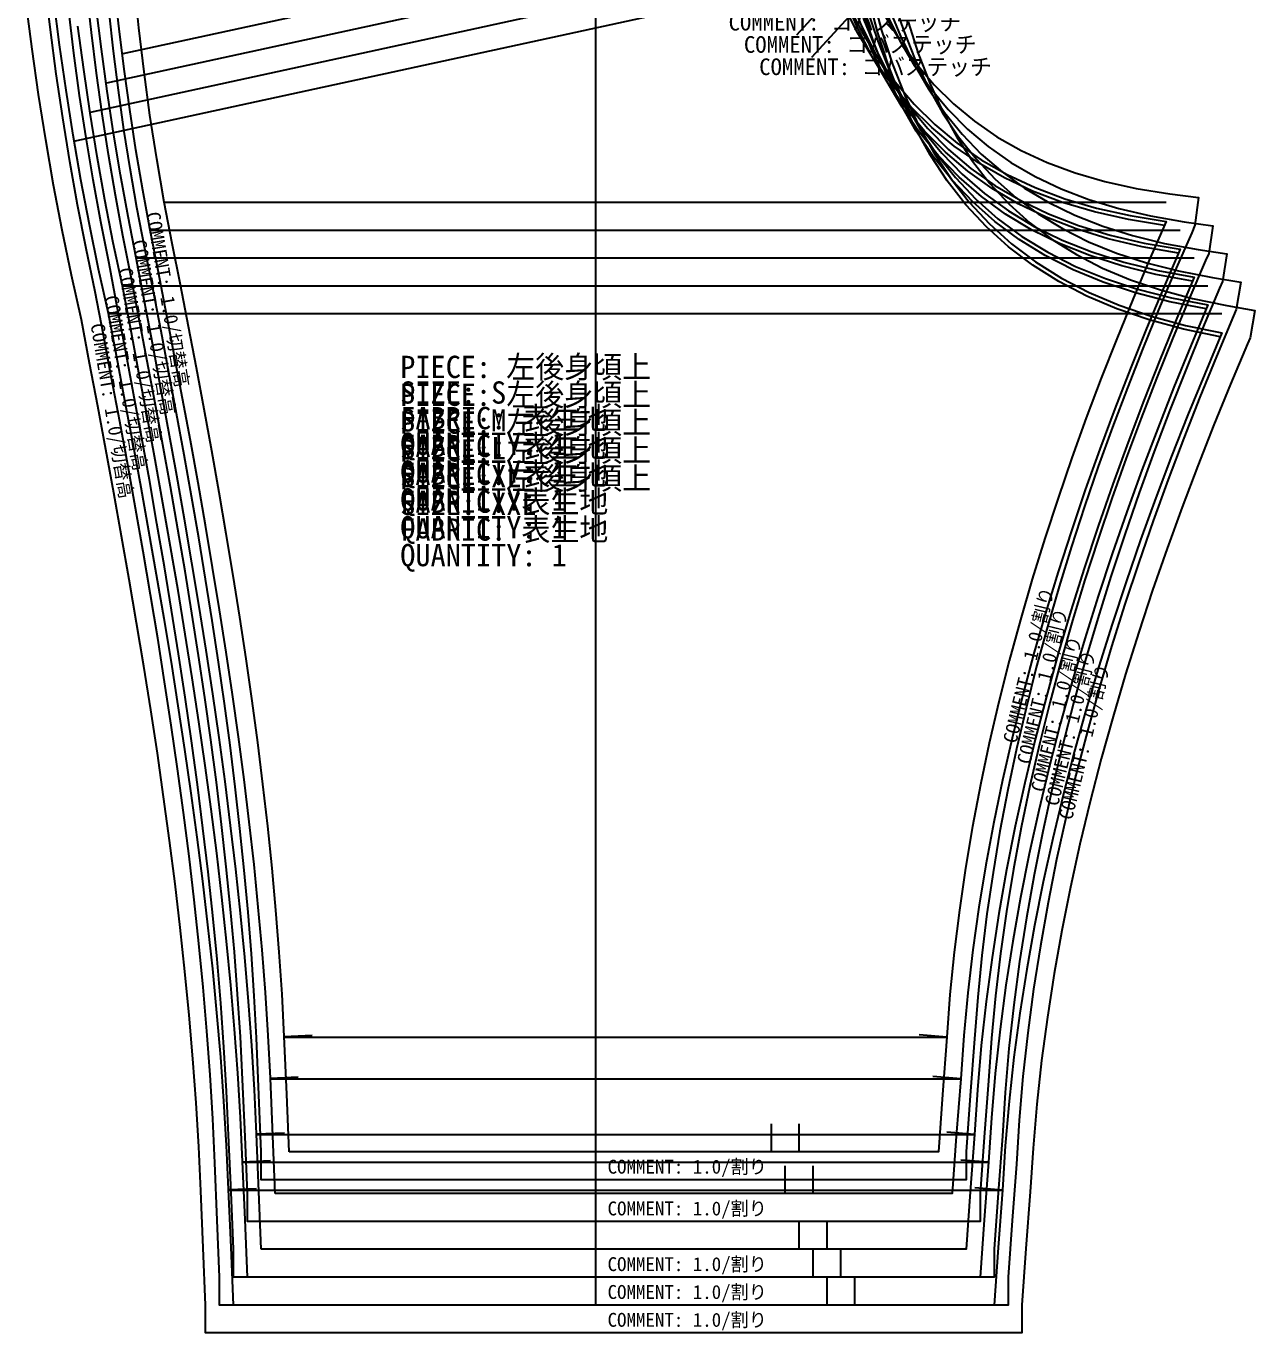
# Model space of a CAD drawing. Header units: metres. Extents: x 0 to 2419, y 20 to 1532.
# Drawn here: x 1059.6 to 1501, y 593.4 to 1062.6 of the extents above; entities that cross this region are included whole.
import ezdxf

# ---------------------------------------------------------------- set-up
doc = ezdxf.new("R2010")
doc.units = ezdxf.units.M

# ---------------------------------------------------------------- blocks, each defined once
blk = doc.blocks.new('P0006_04')
at = {"layer": '1'}
for p, q in [((214.5347, 689.8408), (214.5347, 65)), ((59.6045, 406.0063), (419.605, 406.0063)), ((102.7749, 106.4463), (112.7813, 106.9111)), ((102.7842, 106.2466), (340.7847, 106.2466)), ((340.7847, 106.2466), (330.7998, 107.0508)), ((277.7505, 65), (277.7505, 75.0171)), ((287.7505, 65), (287.7505, 75.0171))]:
    blk.add_line(p, q, dxfattribs=at)
for points in [[(350.7598, 105.5332), (349.1943, 85.272), (347.7725, 65), (347.7725, 55), (287.7505, 55), (277.7505, 55), (94.4941, 55), (94.4941, 65.0005), (93.665, 85.5005), (92.7856, 105.9824), (91.981, 121.0586), (90.9751, 136.104), (89.7778, 151.1294), (88.3994, 166.1343), (86.8491, 181.1206), (85.1372, 196.0879), (83.2739, 211.0381), (81.269, 225.9717), (79.1323, 240.8892), (76.874, 255.7915), (74.5034, 270.6787), (72.0313, 285.5527), (69.4668, 300.4136), (66.8208, 315.2622), (64.1025, 330.0996), (61.3223, 344.9263), (58.4902, 359.7427), (55.6157, 374.5503), (52.709, 389.3491), (49.7798, 404.1406), (47.3599, 418.1343), (45.1611, 432.1621), (43.1782, 446.2212), (41.4067, 460.3086), (39.8413, 474.4214)], [(318.6123, 472.7832), (323.979, 463.9214), (329.8477, 455.7241), (336.2441, 448.1855), (343.1958, 441.3022), (350.7046, 435.0884), (358.8047, 429.522), (367.5151, 424.5908), (376.8564, 420.2832), (386.8486, 416.5859), (397.5103, 413.4878), (408.8628, 410.9766), (420.9248, 409.0391), (431.251, 407.6641), (429.9312, 397.7515), (428.751, 395.0825), (422.7422, 381.2871), (416.8853, 367.4053), (411.1914, 353.4399), (405.6729, 339.3931), (400.3413, 325.2671), (395.208, 311.0645), (390.2852, 296.7876), (385.5845, 282.4385), (381.1177, 268.0205), (376.896, 253.5356), (372.9316, 238.9858), (369.2358, 224.3745), (365.8213, 209.7031), (362.6987, 194.9741), (359.8804, 180.1904), (357.3779, 165.3545), (355.2026, 150.4683), (353.3667, 135.5342), (351.8818, 120.5552), (350.7598, 105.5332)], [(104.502, 65), (103.6646, 85.7241), (102.7749, 106.4463), (101.9668, 121.5859), (100.9565, 136.7046), (99.7544, 151.8037), (98.3701, 166.8833), (96.8135, 181.9443), (95.0952, 196.9868), (93.2241, 212.0122), (91.2114, 227.0205), (89.0664, 242.0122), (86.7993, 256.9883), (84.4199, 271.9487), (81.938, 286.895), (79.3643, 301.8271), (76.708, 316.7456), (73.98, 331.6514), (71.1895, 346.5444), (68.3467, 361.4263), (65.4614, 376.2964), (62.5439, 391.1563), (59.6045, 406.0063), (56.9248, 421.5933), (54.5215, 437.2251), (52.3877, 452.8979), (50.5171, 468.6069), (48.9019, 484.3472)], [(304.8799, 477.6387), (310.1353, 467.4717), (315.8994, 458.0215), (322.1963, 449.2798), (329.0493, 441.2393), (336.4814, 433.8916), (344.5166, 427.2295), (353.1777, 421.2446), (362.4883, 415.9297), (372.4722, 411.2764), (383.1523, 407.2773), (394.5522, 403.9243), (406.6953, 401.21), (419.605, 399.1265), (413.5283, 385.1753), (407.6064, 371.1401), (401.8506, 357.0234), (396.2734, 342.8267), (390.8857, 328.5513), (385.6997, 314.1997), (380.7266, 299.7734), (375.9785, 285.2739), (371.4668, 270.7036), (367.2031, 256.0635), (363.1997, 241.356), (359.4673, 226.583), (356.0186, 211.7461), (352.8643, 196.8467), (350.0166, 181.8872), (347.4873, 166.8691), (345.2876, 151.7939), (343.4297, 136.6641), (341.9248, 121.481), (340.7847, 106.2466), (339.1943, 85.6284), (337.7505, 65), (104.502, 65)]]:
    blk.add_lwpolyline(points, dxfattribs=at)
at = {"layer": '1', "linetype": '1'}
blk.add_lwpolyline([(418.9995, 397.7065), (406.0181, 399.8262), (393.8047, 402.582), (382.3354, 405.9819), (371.5874, 410.0332), (361.5376, 414.7437), (352.1631, 420.1196), (343.4409, 426.1694), (335.3477, 432.9004), (327.8604, 440.3193), (320.9561, 448.4346), (314.6113, 457.2524), (308.8042, 466.7808), (303.5103, 477.0273), (298.707, 487.999), (294.3716, 499.7036), (290.4805, 512.1479)], dxfattribs=at)
at = {"layer": '1'}
for s, rotation, p in [('COMMENT: 1.0/切替高', 279.5756, (53.1372, 402.1055)), ('COMMENT: 1.0/割り', 76.2607, (365.7451, 211.4063))]:
    blk.add_text(s, height=5, rotation=rotation, dxfattribs=at).set_placement(p)
for s, height, p in [('PIECE: 左後身頃上', 8, (144.4253, 342.8916)), ('SIZE: S', 8, (144.4253, 333.6916)), ('FABRIC: 表生地', 8, (144.4253, 324.4916)), ('QUANTITY: 1', 8, (144.4253, 315.2916)), ('COMMENT: 1.0/割り', 5, (218.9053, 57.1782))]:
    blk.add_text(s, height=height, dxfattribs=at).set_placement(p)
blk = doc.blocks.new('P0007_05')
at = {"layer": '1'}
for p, q in [((214.5347, 692.1406), (214.5347, 50)), ((295.3472, 513.729), (44.7876, 459.2896)), ((54.6045, 396.0063), (424.605, 396.0063)), ((97.7749, 91.4463), (107.7822, 91.8877)), ((97.7842, 91.2466), (345.7847, 91.2466)), ((345.7847, 91.2466), (335.7998, 92.0508)), ((282.7505, 50), (282.7505, 60.0171)), ((292.7505, 50), (292.7505, 60.0171))]:
    blk.add_line(p, q, dxfattribs=at)
for points in [[(355.7612, 90.5537), (354.1963, 70.2822), (352.7725, 50.0005), (352.7725, 40), (292.7505, 40), (282.7505, 40), (89.4941, 40), (89.4941, 49.999), (88.665, 70.501), (87.7847, 91.0059), (87.0024, 106.3179), (86.0156, 121.6118), (84.834, 136.8862), (83.4683, 152.1411), (81.9272, 167.3779), (80.2227, 182.5962), (78.3638, 197.7974), (76.3608, 212.9814), (74.2241, 228.1494), (71.9634, 243.3013), (69.5894, 258.4385), (67.1123, 273.561), (64.5415, 288.6694), (61.8882, 303.7646), (59.1616, 318.8472), (56.3721, 333.9175), (53.5303, 348.9761), (50.646, 364.0234), (47.7295, 379.0605), (44.7905, 394.0874), (42.0845, 408.5938), (39.6074, 423.1416), (37.3545, 437.7266), (35.3208, 452.3457), (33.5015, 466.9951), (31.8906, 481.6714)], [(318.9585, 473.9097), (323.7783, 464.2642), (329.084, 455.2866), (334.9023, 446.9727), (341.2598, 439.3164), (348.1821, 432.314), (355.6694, 425.9824), (363.7578, 420.2959), (372.4678, 415.2422), (381.8188, 410.8081), (391.8306, 406.9819), (402.5234, 403.751), (413.9165, 401.1025), (426.0303, 399.0244), (436.2979, 397.5459), (434.8726, 387.6479), (433.7676, 385.1211), (427.7212, 371.0767), (421.8301, 356.9453), (416.106, 342.7295), (410.5605, 328.4316), (405.2056, 314.0547), (400.0527, 299.6001), (395.1143, 285.0713), (390.4019, 270.4707), (385.9268, 255.8003), (381.7017, 241.063), (377.7373, 226.2607), (374.0464, 211.397), (370.6401, 196.4736), (367.5303, 181.4932), (364.729, 166.4585), (362.248, 151.3716), (360.0986, 136.2349), (358.2935, 121.0518), (356.8438, 105.8237), (355.7612, 90.5537)], [(99.502, 50), (98.6646, 70.7241), (97.7749, 91.4463), (96.9893, 106.835), (95.9985, 122.2036), (94.812, 137.5522), (93.4404, 152.8818), (91.894, 168.1929), (90.1831, 183.4858), (88.3169, 198.7607), (86.3066, 214.019), (84.1621, 229.2612), (81.8931, 244.4873), (79.5098, 259.6982), (77.0229, 274.895), (74.4419, 290.0771), (71.7778, 305.2456), (69.04, 320.4014), (66.2388, 335.5449), (63.3848, 350.6768), (60.4873, 365.7969), (57.5571, 380.9067), (54.6045, 396.0063), (51.9224, 410.3857), (49.4678, 424.8057), (47.2354, 439.2627), (45.2207, 453.7534), (43.4185, 468.2749), (41.8237, 482.8232)], [(310.0791, 469.3052), (315.2549, 459.0254), (320.9502, 449.4604), (327.189, 440.6025), (333.9941, 432.4434), (341.3892, 424.9756), (349.3975, 418.1899), (358.043, 412.0791), (367.3491, 406.6348), (377.3389, 401.8486), (388.0356, 397.7129), (399.4634, 394.2192), (411.6455, 391.3599), (424.605, 389.1265), (418.4912, 374.9272), (412.5352, 360.6436), (406.7485, 346.2773), (401.1431, 331.8306), (395.731, 317.3047), (390.5239, 302.7026), (385.5337, 288.0249), (380.772, 273.2744), (376.251, 258.4526), (371.9819, 243.5615), (367.9775, 228.603), (364.2495, 213.5786), (360.8091, 198.4907), (357.6685, 183.3408), (354.8394, 168.1309), (352.334, 152.8628), (350.1641, 137.5386), (348.3413, 122.1597), (346.8774, 106.7285), (345.7847, 91.2466), (344.1943, 70.6284), (342.7505, 50), (99.502, 50)]]:
    blk.add_lwpolyline(points, dxfattribs=at)
at = {"layer": '1', "linetype": '1'}
blk.add_lwpolyline([(423.9995, 387.7065), (410.9688, 389.9756), (398.7163, 392.8765), (387.2192, 396.417), (376.4546, 400.605), (366.3989, 405.4478), (357.0293, 410.9536), (348.3228, 417.1294), (340.2559, 423.9839), (332.8057, 431.5234), (325.9492, 439.7568), (319.6631, 448.6909), (313.9243, 458.334), (308.71, 468.6938), (303.9966, 479.7773), (299.7612, 491.5928), (295.9805, 504.1479)], dxfattribs=at)
at = {"layer": '1'}
for s, rotation, p in [('COMMENT: 1.0/切替高', 279.5756, (48.1372, 392.1055)), ('COMMENT: 1.0/割り', 76.2607, (370.7451, 203.9063))]:
    blk.add_text(s, height=5, rotation=rotation, dxfattribs=at).set_placement(p)
for s, height, p in [('PIECE: 左後身頃上', 8, (144.4253, 332.8916)), ('SIZE: M', 8, (144.4253, 323.6916)), ('FABRIC: 表生地', 8, (144.4253, 314.4916)), ('QUANTITY: 1', 8, (144.4253, 305.2916)), ('COMMENT: 1.0/割り', 5, (218.9053, 42.1782))]:
    blk.add_text(s, height=height, dxfattribs=at).set_placement(p)
blk = doc.blocks.new('P0008_06')
at = {"layer": '1'}
for p, q in [((214.5347, 694.4404), (214.5347, 30)), ((300.8472, 505.729), (38.8872, 448.7896)), ((49.6045, 386.0063), (429.605, 386.0063)), ((92.7749, 71.4463), (102.7842, 71.8438)), ((92.7842, 71.2466), (350.7847, 71.2466)), ((350.7847, 71.2466), (340.7998, 72.0508)), ((287.7505, 30), (287.7505, 40.0171)), ((297.7505, 30), (297.7505, 40.0171))]:
    blk.add_line(p, q, dxfattribs=at)
for points in [[(360.7646, 70.5942), (359.1968, 50.3027), (357.7725, 30.001), (357.7729, 20), (297.7505, 20), (287.7505, 20), (84.4941, 20), (84.4941, 29.999), (83.665, 50.5039), (82.7827, 71.0493), (82.0464, 86.834), (81.0981, 102.6226), (79.9487, 118.3911), (78.6089, 134.1406), (77.0889, 149.8711), (75.3999, 165.584), (73.5513, 181.2788), (71.5542, 196.957), (69.4194, 212.6187), (67.1567, 228.2642), (64.7769, 243.895), (62.2905, 259.5107), (59.7075, 275.1123), (57.0391, 290.7002), (54.2954, 306.2754), (51.4868, 321.8379), (48.6235, 337.3882), (45.7168, 352.9277), (42.7764, 368.4561), (39.813, 383.9746), (36.8193, 399.0063), (34.063, 414.084), (31.5391, 429.2031), (29.2422, 444.3608), (27.1675, 459.5527), (25.3096, 474.7754)], [(319.8608, 476.0889), (324.1431, 465.6226), (328.8975, 455.832), (334.1499, 446.7129), (339.9277, 438.2588), (346.2578, 430.4653), (353.1665, 423.3262), (360.6318, 416.877), (368.7095, 411.0703), (377.4185, 405.8931), (386.7793, 401.333), (396.8115, 397.3774), (407.5347, 394.0132), (418.9692, 391.228), (431.1343, 389.0088), (441.335, 387.4302), (439.8057, 377.5479), (438.7998, 375.1948), (432.6772, 360.6528), (426.7158, 346.0229), (420.9268, 331.3066), (415.3232, 316.5078), (409.917, 301.6279), (404.7202, 286.6709), (399.7446, 271.6382), (395.0034, 256.5332), (390.5078, 241.3584), (386.27, 226.1167), (382.3027, 210.8105), (378.6182, 195.4424), (375.2275, 180.0156), (372.144, 164.5317), (369.3794, 148.9946), (366.9458, 133.4058), (364.855, 117.769), (363.1201, 102.0864), (361.7524, 86.3604), (360.7646, 70.5942)], [(94.502, 30), (93.6646, 50.7241), (92.7749, 71.4463), (92.0342, 87.334), (91.0815, 103.2017), (89.9268, 119.0498), (88.5811, 134.8794), (87.0547, 150.6899), (85.3584, 166.4829), (83.502, 182.2583), (81.4966, 198.0171), (79.3521, 213.7593), (77.0796, 229.4858), (74.6895, 245.1973), (72.1914, 260.894), (69.5972, 276.5771), (66.916, 292.2461), (64.1597, 307.9023), (61.3374, 323.5459), (58.4604, 339.1777), (55.5386, 354.7979), (52.5835, 370.4072), (49.6045, 386.0063), (46.6357, 400.9121), (43.9033, 415.8633), (41.4014, 430.8555), (39.125, 445.8862), (37.0693, 460.9507), (35.228, 476.0459)], [(310.6885, 472.0869), (315.2783, 460.9717), (320.3745, 450.5791), (326.001, 440.8994), (332.1812, 431.9253), (338.9385, 423.6484), (346.2964, 416.0596), (354.2788, 409.1509), (362.9087, 402.9136), (372.2095, 397.3398), (382.2051, 392.4209), (392.9189, 388.1484), (404.3745, 384.5142), (416.5957, 381.5098), (429.605, 379.1265), (423.4175, 364.4312), (417.3931, 349.6494), (411.5439, 334.7847), (405.8828, 319.8379), (400.4214, 304.812), (395.1719, 289.708), (390.147, 274.5288), (385.3584, 259.2759), (380.8184, 243.9517), (376.5396, 228.5581), (372.5337, 213.0967), (368.813, 197.5698), (365.3901, 181.98), (362.2764, 166.3286), (359.4854, 150.6182), (357.0278, 134.8501), (354.917, 119.0273), (353.165, 103.1509), (351.7832, 87.2231), (350.7847, 71.2466), (349.1943, 50.6284), (347.7505, 30), (94.502, 30)]]:
    blk.add_lwpolyline(points, dxfattribs=at)
at = {"layer": '1', "linetype": '1'}
blk.add_lwpolyline([(428.9995, 377.7065), (415.9189, 380.125), (403.6279, 383.1709), (392.103, 386.8521), (381.3218, 391.1768), (371.2603, 396.1523), (361.8955, 401.7876), (353.2046, 408.0898), (345.1641, 415.0669), (337.7515, 422.7275), (330.9424, 431.0791), (324.7148, 440.1299), (319.0449, 449.8877), (313.9097, 460.3604), (309.2856, 471.5557), (305.1504, 483.4824), (301.4805, 496.1479)], dxfattribs=at)
at = {"layer": '1'}
for s, height, p in [('COMMENT: コバステッチ', 6, (262.3843, 467.6694)), ('PIECE: 左後身頃上', 8, (144.4253, 322.8916)), ('SIZE: L', 8, (144.4253, 313.6916)), ('FABRIC: 表生地', 8, (144.4253, 304.4916)), ('QUANTITY: 1', 8, (144.4253, 295.2916)), ('COMMENT: 1.0/割り', 5, (218.9053, 22.1782))]:
    blk.add_text(s, height=height, dxfattribs=at).set_placement(p)
for s, rotation, p in [('COMMENT: 1.0/切替高', 279.5756, (43.1372, 382.1055)), ('COMMENT: 1.0/割り', 76.2607, (375.7451, 193.9063))]:
    blk.add_text(s, height=5, rotation=rotation, dxfattribs=at).set_placement(p)
blk = doc.blocks.new('P0009_07')
at = {"layer": '1'}
for p, q in [((214.5347, 696.7407), (214.5347, 20)), ((306.3472, 497.729), (32.9873, 438.2896)), ((306.9805, 488.1479), (286.7271, 466.0029)), ((44.6045, 376.0063), (434.605, 376.0063)), ((87.7749, 61.4463), (97.7842, 61.8438)), ((87.7842, 61.2466), (355.7847, 61.2466)), ((355.7847, 61.2466), (345.7998, 62.0508)), ((292.7505, 20), (292.7505, 30.0171)), ((302.7505, 20), (302.7505, 30.0171))]:
    blk.add_line(p, q, dxfattribs=at)
for points in [[(365.7646, 60.5942), (364.1997, 40.3027), (362.7725, 20.001), (362.7729, 10), (302.7505, 10), (292.7505, 10), (79.4941, 10), (79.4941, 19.999), (78.665, 40.5039), (77.7827, 61.0493), (77.0469, 76.8286), (76.0986, 92.6113), (74.9497, 108.3745), (73.6108, 124.1182), (72.0918, 139.8433), (70.4033, 155.5503), (68.5562, 171.2397), (66.5605, 186.9121), (64.4268, 202.5684), (62.165, 218.2085), (59.7866, 233.8335), (57.3018, 249.4438), (54.7202, 265.04), (52.0532, 280.6226), (49.311, 296.1919), (46.5039, 311.749), (43.6426, 327.2944), (40.7373, 342.8281), (37.7983, 358.3516), (34.8364, 373.8643), (31.5547, 389.4224), (28.519, 405.0308), (25.7241, 420.6851), (23.1641, 436.3818), (20.834, 452.1167), (18.7285, 467.8862), (16.8423, 483.6865)], [(321.4458, 479.0283), (325.1909, 467.772), (329.3901, 457.1963), (334.0713, 447.2964), (339.2607, 438.0664), (344.9858, 429.5005), (351.2725, 421.5933), (358.1489, 414.3384), (365.5928, 407.771), (373.6592, 401.8438), (382.3677, 396.5435), (391.7383, 391.8569), (401.7905, 387.772), (412.5444, 384.2744), (424.02, 381.3521), (436.2368, 378.9922), (446.3945, 377.312), (444.7622, 367.4463), (443.7998, 365.1948), (437.6772, 350.6528), (431.7158, 336.0229), (425.9268, 321.3066), (420.3232, 306.5078), (414.917, 291.6279), (409.7202, 276.6709), (404.7446, 261.6382), (400.0034, 246.5332), (395.5078, 231.3584), (391.27, 216.1167), (387.3027, 200.8105), (383.6182, 185.4424), (380.2275, 170.0156), (377.144, 154.5317), (374.3794, 138.9946), (371.9458, 123.4058), (369.855, 107.769), (368.1201, 92.0864), (366.7524, 76.3604), (365.7646, 60.5942)], [(89.502, 20), (88.6646, 40.7241), (87.7749, 61.4463), (87.0342, 77.334), (86.0815, 93.2017), (84.9268, 109.0498), (83.5811, 124.8794), (82.0547, 140.6899), (80.3584, 156.4829), (78.502, 172.2583), (76.4966, 188.0171), (74.3521, 203.7593), (72.0796, 219.4858), (69.6895, 235.1973), (67.1914, 250.894), (64.5972, 266.5771), (61.916, 282.2461), (59.1597, 297.9023), (56.3374, 313.5459), (53.4604, 329.1777), (50.5386, 344.7979), (47.5835, 360.4072), (44.6045, 376.0063), (41.3496, 391.439), (38.3389, 406.9209), (35.5674, 422.4487), (33.0293, 438.0186), (30.7192, 453.6265), (28.6323, 469.2686)], [(311.9712, 475.8218), (315.9775, 463.8652), (320.4771, 452.6387), (325.4941, 442.1323), (331.0518, 432.3384), (337.1733, 423.248), (343.8828, 414.8525), (351.2041, 407.1431), (359.1597, 400.1113), (367.7739, 393.748), (377.0703, 388.0449), (387.0718, 382.9932), (397.8027, 378.5845), (409.2861, 374.8091), (421.5454, 371.6597), (434.605, 369.1265), (428.4175, 354.4312), (422.3931, 339.6494), (416.5439, 324.7847), (410.8828, 309.8379), (405.4214, 294.812), (400.1719, 279.708), (395.147, 264.5288), (390.3584, 249.2759), (385.8184, 233.9517), (381.5396, 218.5581), (377.5337, 203.0967), (373.813, 187.5698), (370.3901, 171.98), (367.2764, 156.3286), (364.4854, 140.6182), (362.0278, 124.8501), (359.917, 109.0273), (358.165, 93.1509), (356.7832, 77.2231), (355.7847, 61.2466), (354.1943, 40.6284), (352.7505, 20), (89.502, 20)]]:
    blk.add_lwpolyline(points, dxfattribs=at)
at = {"layer": '1', "linetype": '1'}
blk.add_lwpolyline([(433.9995, 367.7065), (420.8691, 370.2744), (408.5396, 373.4653), (396.9873, 377.2871), (386.189, 381.7485), (376.1216, 386.8569), (366.7617, 392.6216), (358.0869, 399.0498), (350.0728, 406.1504), (342.6968, 413.9316), (335.936, 422.4019), (329.7666, 431.5688), (324.165, 441.4409), (319.1094, 452.0269), (314.5752, 463.3345), (310.54, 475.3721), (306.9805, 488.1479)], dxfattribs=at)
at = {"layer": '1'}
for s, height, p in [('COMMENT: コバステッチ', 6, (267.8843, 459.6694)), ('PIECE: 左後身頃上', 8, (144.4253, 312.8916)), ('SIZE: XL', 8, (144.4253, 303.6916)), ('FABRIC: 表生地', 8, (144.4253, 294.4916)), ('QUANTITY: 1', 8, (144.4253, 285.2916)), ('COMMENT: 1.0/割り', 5, (218.9053, 12.1782))]:
    blk.add_text(s, height=height, dxfattribs=at).set_placement(p)
for s, rotation, p in [('COMMENT: 1.0/切替高', 279.5756, (38.1372, 372.1055)), ('COMMENT: 1.0/割り', 76.2607, (380.7451, 188.9063))]:
    blk.add_text(s, height=5, rotation=rotation, dxfattribs=at).set_placement(p)
blk = doc.blocks.new('P0010_08')
at = {"layer": '1'}
for p, q in [((214.5347, 699.0405), (214.5347, 10)), ((311.8472, 489.729), (27.0874, 427.7896)), ((312.4805, 480.1479), (292.2271, 458.0029)), ((39.6045, 366.0063), (439.605, 366.0063)), ((82.7749, 51.4463), (92.7842, 51.8438)), ((360.7847, 51.2466), (350.7998, 52.0508)), ((82.7842, 51.2466), (360.7847, 51.2466)), ((297.7505, 10), (297.7505, 20.0171)), ((307.7505, 10), (307.7505, 20.0171))]:
    blk.add_line(p, q, dxfattribs=at)
for points in [[(370.7646, 50.5942), (369.1997, 30.3027), (367.7725, 10.001), (367.7729, 0), (307.7505, 0), (297.7505, 0), (74.4941, 0), (74.4941, 9.999), (73.665, 30.5039), (72.7827, 51.0493), (72.0474, 66.8232), (71.0996, 82.6006), (69.9512, 98.3584), (68.6128, 114.0972), (67.0947, 129.8169), (65.4072, 145.519), (63.561, 161.2031), (61.5659, 176.8706), (59.4336, 192.5215), (57.1733, 208.1567), (54.7964, 223.7769), (52.3125, 239.3818), (49.7329, 254.9727), (47.0674, 270.5503), (44.3267, 286.1147), (41.521, 301.667), (38.6611, 317.207), (35.7573, 332.7358), (32.8198, 348.2539), (29.8599, 363.7617), (26.2905, 379.8462), (22.9756, 395.9854), (19.9092, 412.1748), (17.0864, 428.4106), (14.501, 444.689), (12.1479, 461.0054), (10.022, 477.3555)], [(326.8677, 470.8198), (330.5195, 459.4551), (334.6357, 448.771), (339.2437, 438.7617), (344.3701, 429.4209), (350.042, 420.7427), (356.2866, 412.7212), (363.1304, 405.3501), (370.5527, 398.665), (378.6079, 392.6172), (387.3159, 387.1938), (396.6963, 382.3809), (406.7686, 378.166), (417.5532, 374.5356), (429.0698, 371.4761), (441.3384, 368.9751), (451.4531, 367.1948), (449.7197, 357.3462), (448.7998, 355.1948), (442.6772, 340.6528), (436.7158, 326.0229), (430.9268, 311.3066), (425.3232, 296.5078), (419.917, 281.6279), (414.7202, 266.6709), (409.7446, 251.6382), (405.0034, 236.5332), (400.5078, 221.3584), (396.27, 206.1167), (392.3027, 190.8105), (388.6182, 175.4424), (385.2275, 160.0156), (382.144, 144.5317), (379.3794, 128.9946), (376.9458, 113.4058), (374.855, 97.769), (373.1201, 82.0864), (371.7524, 66.3604), (370.7646, 50.5942)], [(84.502, 10), (83.6646, 30.7241), (82.7749, 51.4463), (82.0342, 67.334), (81.0815, 83.2017), (79.9268, 99.0498), (78.5811, 114.8794), (77.0547, 130.6899), (75.3584, 146.4829), (73.502, 162.2583), (71.4966, 178.0171), (69.3521, 193.7593), (67.0796, 209.4858), (64.6895, 225.1973), (62.1914, 240.894), (59.5972, 256.5771), (56.916, 272.2461), (54.1597, 287.9023), (51.3374, 303.5459), (48.4604, 319.1777), (45.5386, 334.7979), (42.5835, 350.4072), (39.6045, 366.0063), (36.0635, 381.9653), (32.7749, 397.9785), (29.7334, 414.042), (26.9336, 430.1509), (24.3701, 446.3022), (22.0371, 462.4912), (19.9287, 478.7144)], [(313.9351, 480.5166), (317.3604, 467.7114), (321.2666, 455.644), (325.6763, 444.3052), (330.6138, 433.686), (336.1025, 423.7773), (342.166, 414.5708), (348.8276, 406.0571), (356.1118, 398.2271), (364.041, 391.0718), (372.6396, 384.5825), (381.9312, 378.75), (391.9385, 373.5654), (402.6865, 369.02), (414.1978, 365.104), (426.4961, 361.8096), (439.605, 359.1265), (433.4175, 344.4312), (427.3931, 329.6494), (421.5439, 314.7847), (415.8828, 299.8379), (410.4214, 284.812), (405.1719, 269.708), (400.147, 254.5288), (395.3584, 239.2759), (390.8184, 223.9517), (386.5396, 208.5581), (382.5337, 193.0967), (378.813, 177.5698), (375.3901, 161.98), (372.2764, 146.3286), (369.4854, 130.6182), (367.0278, 114.8501), (364.917, 99.0273), (363.165, 83.1509), (361.7832, 67.2231), (360.7847, 51.2466), (359.1943, 30.6284), (357.7505, 10), (84.502, 10)]]:
    blk.add_lwpolyline(points, dxfattribs=at)
at = {"layer": '1', "linetype": '1'}
blk.add_lwpolyline([(438.9995, 357.7065), (425.8193, 360.4243), (413.4512, 363.7598), (401.8711, 367.7222), (391.0562, 372.3198), (380.9829, 377.5615), (371.6279, 383.4551), (362.9688, 390.0098), (354.981, 397.2339), (347.6426, 405.1357), (340.9292, 413.7241), (334.8179, 423.0073), (329.2856, 432.9941), (324.3091, 443.6934), (319.8647, 455.1128), (315.9297, 467.2617), (312.4805, 480.1479)], dxfattribs=at)
at = {"layer": '1'}
for s, height, p in [('COMMENT: コバステッチ', 6, (273.3843, 451.6694)), ('PIECE: 左後身頃上', 8, (144.4253, 302.8916)), ('SIZE: XXL', 8, (144.4253, 293.6916)), ('FABRIC: 表生地', 8, (144.4253, 284.4916)), ('QUANTITY: 1', 8, (144.4253, 275.2916)), ('COMMENT: 1.0/割り', 5, (218.9053, 2.1782))]:
    blk.add_text(s, height=height, dxfattribs=at).set_placement(p)
for s, rotation, p in [('COMMENT: 1.0/切替高', 279.5756, (33.1372, 362.1055)), ('COMMENT: 1.0/割り', 76.2607, (385.7451, 183.9063))]:
    blk.add_text(s, height=5, rotation=rotation, dxfattribs=at).set_placement(p)

msp = doc.modelspace()

# ---------------------------------------------------------------- block references
at = {"layer": '1'}
for name in ['P0010_08', 'P0009_07', 'P0008_06', 'P0007_05', 'P0006_04']:
    msp.add_blockref(name, (1049.5884, 593.3936), dxfattribs=at)

doc.saveas('drawing.dxf')
